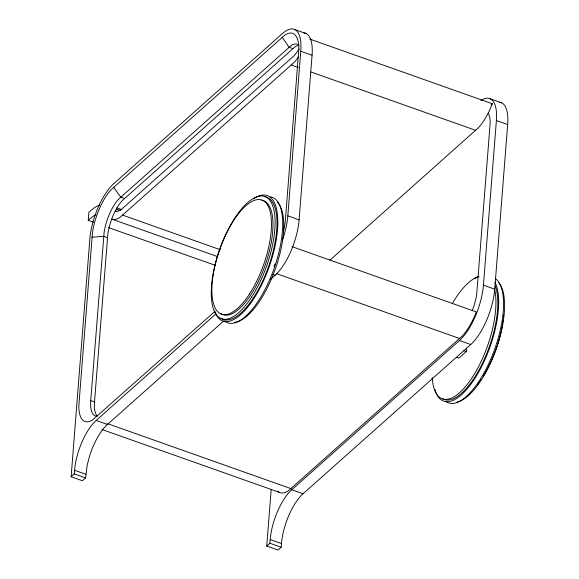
<?xml version="1.0" encoding="UTF-8"?>
<svg xmlns="http://www.w3.org/2000/svg" width="579" height="579" viewBox="0 0 579 579"><rect width="100%" height="100%" fill="white"/><g stroke="black" fill="none" stroke-linecap="round" stroke-linejoin="round"><path stroke-width="0.87" d="M93.422 222.148L88.24 220.418L88.869 212.37L90.997 210.409A64.58 24.81 -70.5 0 1 99.812 204.944M223.957 320.773L107.441 424.458A38.902 14.945 -70.5 0 0 89.709 455.55L87.183 465.183L85.576 477.936L82.413 480.751L71.13 476.756L89.846 238.968A43.222 16.603 -70.5 0 1 113.817 183.615L282.566 33.437A43.222 16.603 -70.5 0 1 300.783 51.241L312.067 55.244L299.111 219.861A43.222 16.603 -70.5 0 1 275.141 275.22L270.422 279.411M283.478 230.826A38.894 14.938 -70.5 0 0 285.208 222.191L298.844 48.976A38.894 14.938 -70.5 0 0 284.73 35.181L111.03 189.767A38.894 14.938 -70.5 0 0 92.459 232.649L78.816 405.872A38.923 14.953 -70.5 0 0 92.93 419.681L214.932 311.357M71.13 476.756L74.293 473.94L74.582 470.278A38.902 14.945 -70.5 0 1 96.157 420.463L216.039 313.775M96.375 416.229A30.26 11.623 -70.5 0 1 90.737 400.625L104.097 232.541A30.231 11.609 -70.5 0 1 118.536 199.212L291.136 45.603A30.231 11.609 -70.5 0 1 299.068 45.307M97.402 416.214A30.26 11.623 -70.5 0 1 94.5 401.956L107.86 233.873A30.231 11.609 -70.5 0 1 114.837 211.892L116.589 208.599A30.231 11.609 -70.5 0 1 122.292 200.544L294.892 46.935A30.231 11.609 -70.5 0 1 298.482 45.357M282.27 240.502A43.222 16.603 -70.5 0 0 287.828 215.866L300.783 51.241M499.619 102.244A43.222 16.603 -70.5 0 1 507.674 124.543L494.719 289.16A43.222 16.603 -70.5 0 1 470.749 344.519L303.049 493.757A38.902 14.945 -70.5 0 0 281.474 543.572L281.184 547.235L278.021 550.05L266.738 546.055L271.204 489.306M266.738 546.055L269.901 543.24L270.19 539.577A38.902 14.945 -70.5 0 1 291.765 489.762L459.458 340.517A43.222 16.603 -70.5 0 0 483.436 285.165L496.391 120.541A43.222 16.603 -70.5 0 0 480.903 100.594M456.455 357.236L458.966 358.126L466.348 351.554L466.623 348.059M309.707 39.046L492.331 103.742L490.797 107.542A41.058 15.771 -70.5 0 1 478.471 127.706L330.052 260.065M111.761 219.151A41.058 15.771 -70.5 0 0 120.164 217.241L294.146 62.409A41.058 15.771 -70.5 0 0 298.351 57.082M277.674 491.13A41.058 15.771 -70.5 0 0 288.451 490.731L462.433 335.892A41.058 15.771 -70.5 0 0 474.758 315.736L476.293 311.929L291.968 246.632M88.24 220.418L88.326 220.338A55.07 21.155 -70.5 0 1 95.991 214.643M490.992 104.937L492.331 103.742M91.945 237.209L103.67 236.362L107.426 237.694M294.812 29.565L306.096 33.568M490.42 98.864L501.704 102.859M496.391 120.541L507.674 124.543M292.779 48.593L289.022 47.261L282.212 37.157M291.469 65.065L298.265 67.475M311.01 71.984L475.793 130.369M287.828 215.866L299.111 219.861M483.436 285.165L494.719 289.16M124.449 198.402L120.685 197.07L113.6 187.212M116.828 207.883L121.923 209.692M116.234 209.077L120.483 210.582M115.163 211.125L116.857 211.726M122.791 215.185L220.476 249.788M276.284 273.556L459.755 338.556M272.716 274.359L275.141 275.22M459.458 340.517L470.749 344.519M111.971 219.188L217.299 256.497M463.837 350.664L466.348 351.554M108.62 227.641L214.889 265.175M90.737 400.625L94.5 401.956M107.6 423.676L291.078 488.669M96.157 420.463L107.441 424.458M291.765 489.762L303.049 493.757M101.882 429.48L279.411 492.374M74.582 470.278L85.866 474.281M270.19 539.577L281.474 543.572M74.293 473.94L85.576 477.936M269.901 543.24L281.184 547.235M253.37 198.901A66.563 25.57 -70.5 0 1 269.546 265.747A66.563 25.57 -70.5 0 1 214.519 310.959M270.444 196.853A66.563 25.57 -70.5 0 1 273.266 270.755A66.563 25.57 -70.5 0 1 224.587 320.983M265.023 196.759A64.834 24.904 -70.5 0 1 268.157 267.686A64.834 24.904 -70.5 0 1 221.077 318.218M274.88 264.067A64.834 24.904 -70.5 0 1 274.077 266.478M277.565 202.303A64.834 24.904 -70.5 0 1 275.119 269.553A64.834 24.904 -70.5 0 1 234.589 322.337M261.809 200.204A60.505 23.24 -70.5 0 1 264.733 266.391A60.505 23.24 -70.5 0 1 220.794 313.55M115.72 211.241A32.395 12.441 -70.5 0 0 121.286 209.482L294.168 55.627A32.395 12.441 -70.5 0 0 299.097 48.969M488.227 113.325A30.231 11.609 -70.5 0 1 490.181 122.958L476.705 294.262A30.231 11.609 -70.5 0 1 472.247 310.568M494.929 282.183A66.563 25.57 -70.5 0 1 478.688 372.022A66.563 25.57 -70.5 0 1 434.764 389.146M474.519 278.767A66.563 25.57 -70.5 0 1 478.891 276.357M495.472 278.665A66.563 25.57 -70.5 0 1 492.345 355.361A66.563 25.57 -70.5 0 1 446.083 401.587M495.255 286.048A64.834 24.904 -70.5 0 1 483.342 361.426A64.834 24.904 -70.5 0 1 442.58 398.736M494.524 289.073A64.834 24.904 -70.5 0 1 470.177 380.512A64.834 24.904 -70.5 0 1 432.202 377.436M452.344 303.562A64.834 24.904 -70.5 0 1 478.927 276.516M498.772 282.805A64.834 24.904 -70.5 0 1 496.065 349.296A64.834 24.904 -70.5 0 1 456.274 402.311M503.694 314.998A60.505 23.24 -70.5 0 1 503.484 317.321M503.216 319.695A60.505 23.24 -70.5 0 1 502.89 322.105M502.637 323.741A60.505 23.24 -70.5 0 1 502.362 325.384M502.217 326.216A60.505 23.24 -70.5 0 1 501.204 331.253M501.009 332.107A60.505 23.24 -70.5 0 1 483.371 376.017M481.221 379.354A60.505 23.24 -70.5 0 1 480.353 380.627M479.405 381.974A60.505 23.24 -70.5 0 1 477.349 384.717M304.011 32.945A43.222 16.603 -70.5 0 1 312.067 55.244M251.619 297.078A64.834 24.904 -70.5 0 0 265.638 196.853A64.834 24.904 -70.5 0 0 212.29 278.991A64.834 24.904 -70.5 0 0 251.619 297.078M249.549 293.908A60.505 23.24 -70.5 0 0 262.634 200.377A60.505 23.24 -70.5 0 0 212.848 277.037A60.505 23.24 -70.5 0 0 249.549 293.908"/></g></svg>
